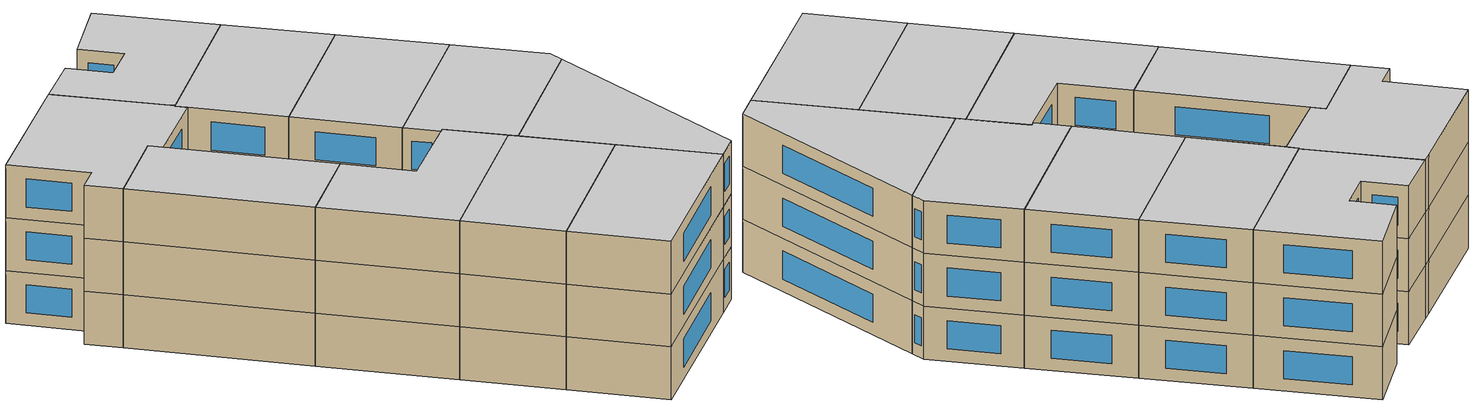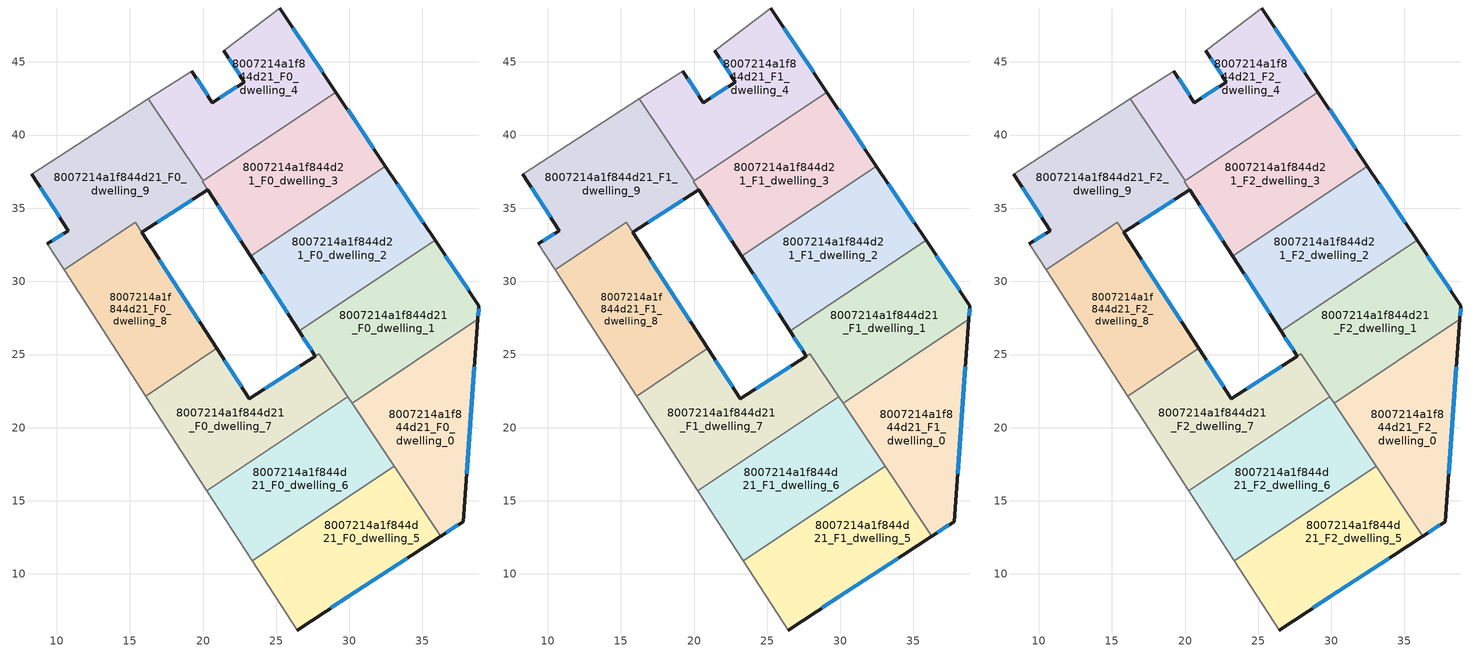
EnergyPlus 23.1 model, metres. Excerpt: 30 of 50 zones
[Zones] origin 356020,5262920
8007214a1f844d21_F0_dwelling_0
 floor ground (EU_floor_Construction): 38.78,27.42 37.77,13.59 36.26,12.59 30.19,21.67 z0
 wall outside (EU_wall_Construction): 36.26,12.59 37.77,13.59 38.78,27.42 z0:3
 wall to 8007214a1f844d21_F0_dwelling_1 (EU_wall_Construction): 38.78,27.42 30.19,21.67 z0:3
 wall to 8007214a1f844d21_F0_dwelling_5 (EU_wall_Construction): 33.06,17.37 36.26,12.59 z0:3
 wall to 8007214a1f844d21_F0_dwelling_6 (EU_wall_Construction): 30.19,21.67 33.07,17.37 z0:3
 window (EU_Window_Construction): 38.01,16.83 38.55,24.17 / 36.61,12.83 37.42,13.35 z0.7:2.3
8007214a1f844d21_F0_dwelling_1
 floor ground (EU_floor_Construction): 35.86,32.81 38.85,28.35 38.78,27.42 30.19,21.67 27.93,25.04 27.68,24.88 26.57,26.6 z0
 wall outside (EU_wall_Construction): 38.78,27.42 38.85,28.35 35.86,32.81 / 26.57,26.6 27.68,24.88 z0:3
 wall to 8007214a1f844d21_F0_dwelling_7 (EU_wall_Construction): 27.94,25.04 29.88,22.12 / 27.68,24.88 27.93,25.04 z0:3
 wall to 8007214a1f844d21_F0_dwelling_2 (EU_wall_Construction): 35.86,32.81 26.79,26.75 26.56,26.61 z0:3
 wall to 8007214a1f844d21_F0_dwelling_6 (EU_wall_Construction): 29.88,22.12 30.19,21.67 z0:3
 window (EU_Window_Construction): 38.15,29.4 36.56,31.77 / 38.8,27.64 38.84,28.13 / 26.83,26.2 27.42,25.28 z0.7:2.3
8007214a1f844d21_F0_dwelling_2
 floor ground (EU_floor_Construction): 32.47,37.88 35.86,32.81 26.79,26.75 26.56,26.61 23.26,31.72 23.41,31.82 z0
 wall outside (EU_wall_Construction): 23.26,31.72 26.56,26.61 / 35.86,32.81 32.47,37.88 z0:3
 wall to 8007214a1f844d21_F0_dwelling_3 (EU_wall_Construction): 32.47,37.88 23.41,31.82 23.26,31.72 z0:3
 window (EU_Window_Construction): 24.03,30.52 25.79,27.81 / 35.06,34 33.27,36.69 z0.7:2.3
8007214a1f844d21_F0_dwelling_3
 floor ground (EU_floor_Construction): 29.08,42.94 32.47,37.88 23.41,31.82 23.26,31.72 19.95,36.84 20.02,36.89 z0
 wall outside (EU_wall_Construction): 32.47,37.88 29.08,42.94 / 20.32,36.27 23.26,31.72 z0:3
 wall to 8007214a1f844d21_F0_dwelling_9 (EU_wall_Construction): 19.89,37.08 20.02,36.89 19.95,36.84 20.32,36.27 z0:3
 wall to 8007214a1f844d21_F0_dwelling_4 (EU_wall_Construction): 29.08,42.94 20.02,36.89 19.89,37.08 z0:3
 window (EU_Window_Construction): 31.67,39.07 29.87,41.75 / 21.01,35.2 22.57,32.79 z0.7:2.3
8007214a1f844d21_F0_dwelling_4
 floor ground (EU_floor_Construction): 25.23,48.69 29.08,42.94 20.02,36.89 19.88,37.09 16.27,42.49 19.24,44.38 20.64,42.22 22.82,43.62 21.43,45.77 z0
 wall outside (EU_wall_Construction): 21.43,45.77 22.82,43.62 20.64,42.22 19.24,44.38 / 29.08,42.94 25.23,48.69 z0:3
 wall adiabatic (EU_wall_Construction): 19.24,44.38 16.27,42.49 / 25.23,48.69 21.43,45.77 z0:3
 wall to 8007214a1f844d21_F0_dwelling_9 (EU_wall_Construction): 16.27,42.49 19.88,37.09 z0:3
 window (EU_Window_Construction): 20.31,42.72 19.57,43.87 / 22.31,43.29 21.15,42.55 / 21.76,45.26 22.5,44.13 / 28.17,44.29 26.13,47.34 z0.7:2.3
8007214a1f844d21_F0_dwelling_5
 floor ground (EU_floor_Construction): 33.07,17.37 36.26,12.59 26.42,6.17 23.37,10.89 z0
 wall outside (EU_wall_Construction): 26.42,6.17 36.26,12.59 z0:3
 wall to 8007214a1f844d21_F0_dwelling_6 (EU_wall_Construction): 33.07,17.37 23.37,10.89 z0:3
 wall adiabatic (EU_wall_Construction): 23.37,10.89 26.42,6.17 z0:3
 window (EU_Window_Construction): 28.73,7.68 33.95,11.09 z0.7:2.3
8007214a1f844d21_F0_dwelling_6
 floor ground (EU_floor_Construction): 29.89,22.12 33.07,17.37 23.37,10.89 20.27,15.69 z0
 wall to 8007214a1f844d21_F0_dwelling_7 (EU_wall_Construction): 29.89,22.12 20.27,15.69 z0:3
 wall adiabatic (EU_wall_Construction): 20.27,15.69 23.37,10.89 z0:3
8007214a1f844d21_F0_dwelling_7
 floor ground (EU_floor_Construction): 27.94,25.04 29.89,22.12 20.27,15.69 16.08,22.17 20.94,25.41 23.16,21.97 z0
 wall outside (EU_wall_Construction): 27.68,24.87 23.16,21.97 20.94,25.41 z0:3
 wall adiabatic (EU_wall_Construction): 16.08,22.17 20.27,15.69 z0:3
 wall to 8007214a1f844d21_F0_dwelling_8 (EU_wall_Construction): 20.94,25.41 16.08,22.17 z0:3
 window (EU_Window_Construction): 22.64,22.78 21.46,24.61 / 26.62,24.19 24.23,22.65 z0.7:2.3
8007214a1f844d21_F0_dwelling_8
 floor ground (EU_floor_Construction): 15.36,34.05 20.94,25.41 16.08,22.17 10.49,30.8 z0
 wall outside (EU_wall_Construction): 20.94,25.41 15.8,33.36 z0:3
 wall adiabatic (EU_wall_Construction): 10.49,30.8 16.08,22.17 z0:3
 wall to 8007214a1f844d21_F0_dwelling_9 (EU_wall_Construction): 15.8,33.36 15.36,34.05 10.49,30.8 z0:3
 window (EU_Window_Construction): 19.73,27.28 17.01,31.5 z0.7:2.3
8007214a1f844d21_F0_dwelling_9
 floor ground (EU_floor_Construction): 16.27,42.49 20.02,36.89 19.95,36.84 20.32,36.27 15.8,33.36 15.36,34.05 10.49,30.8 9.36,32.57 10.77,33.48 8.28,37.33 15.66,42.11 z0
 wall outside (EU_wall_Construction): 8.28,37.33 10.77,33.48 9.36,32.57 / 15.8,33.36 20.32,36.27 z0:3
 wall adiabatic (EU_wall_Construction): 9.36,32.57 10.49,30.8 / 16.27,42.49 15.66,42.11 8.28,37.33 z0:3
 window (EU_Window_Construction): 10.44,33.26 9.69,32.78 / 8.87,36.42 10.19,34.38 / 16.86,34.04 19.26,35.58 z0.7:2.3
8007214a1f844d21_F1_dwelling_0
 floor to 8007214a1f844d21_F0_dwelling_0 (EU_floor_Construction): 38.78,27.42 37.77,13.59 36.26,12.59 30.19,21.67 z3
 wall outside (EU_wall_Construction): 36.26,12.59 37.77,13.59 38.78,27.42 z3:6
 wall to 8007214a1f844d21_F1_dwelling_1 (EU_wall_Construction): 38.78,27.42 30.19,21.67 z3:6
 wall to 8007214a1f844d21_F1_dwelling_5 (EU_wall_Construction): 33.06,17.37 36.26,12.59 z3:6
 wall to 8007214a1f844d21_F1_dwelling_6 (EU_wall_Construction): 30.19,21.67 33.07,17.37 z3:6
 window (EU_Window_Construction): 38.01,16.83 38.55,24.17 / 36.61,12.83 37.42,13.35 z3.7:5.3
8007214a1f844d21_F1_dwelling_1
 floor to 8007214a1f844d21_F0_dwelling_1 (EU_floor_Construction): 35.86,32.81 38.85,28.35 38.78,27.42 30.19,21.67 27.93,25.04 27.68,24.88 26.57,26.6 z3
 wall outside (EU_wall_Construction): 38.78,27.42 38.85,28.35 35.86,32.81 / 26.57,26.6 27.68,24.88 z3:6
 wall to 8007214a1f844d21_F1_dwelling_7 (EU_wall_Construction): 27.94,25.04 29.88,22.12 / 27.68,24.88 27.93,25.04 z3:6
 wall to 8007214a1f844d21_F1_dwelling_2 (EU_wall_Construction): 35.86,32.81 26.79,26.75 26.56,26.61 z3:6
 wall to 8007214a1f844d21_F1_dwelling_6 (EU_wall_Construction): 29.88,22.12 30.19,21.67 z3:6
 window (EU_Window_Construction): 38.15,29.4 36.56,31.77 / 38.8,27.64 38.84,28.13 / 26.83,26.2 27.42,25.28 z3.7:5.3
8007214a1f844d21_F1_dwelling_2
 floor to 8007214a1f844d21_F0_dwelling_2 (EU_floor_Construction): 32.47,37.88 35.86,32.81 26.79,26.75 26.56,26.61 23.26,31.72 23.41,31.82 z3
 wall outside (EU_wall_Construction): 23.26,31.72 26.56,26.61 / 35.86,32.81 32.47,37.88 z3:6
 wall to 8007214a1f844d21_F1_dwelling_3 (EU_wall_Construction): 32.47,37.88 23.41,31.82 23.26,31.72 z3:6
 window (EU_Window_Construction): 24.03,30.52 25.79,27.81 / 35.06,34 33.27,36.69 z3.7:5.3
8007214a1f844d21_F1_dwelling_3
 floor to 8007214a1f844d21_F0_dwelling_3 (EU_floor_Construction): 29.08,42.94 32.47,37.88 23.41,31.82 23.26,31.72 19.95,36.84 20.02,36.89 z3
 wall outside (EU_wall_Construction): 32.47,37.88 29.08,42.94 / 20.32,36.27 23.26,31.72 z3:6
 wall to 8007214a1f844d21_F1_dwelling_9 (EU_wall_Construction): 19.89,37.08 20.02,36.89 19.95,36.84 20.32,36.27 z3:6
 wall to 8007214a1f844d21_F1_dwelling_4 (EU_wall_Construction): 29.08,42.94 20.02,36.89 19.89,37.08 z3:6
 window (EU_Window_Construction): 31.67,39.07 29.87,41.75 / 21.01,35.2 22.57,32.79 z3.7:5.3
8007214a1f844d21_F1_dwelling_4
 floor to 8007214a1f844d21_F0_dwelling_4 (EU_floor_Construction): 25.23,48.69 29.08,42.94 20.02,36.89 19.88,37.09 16.27,42.49 19.24,44.38 20.64,42.22 22.82,43.62 21.43,45.77 z3
 wall outside (EU_wall_Construction): 21.43,45.77 22.82,43.62 20.64,42.22 19.24,44.38 / 29.08,42.94 25.23,48.69 z3:6
 wall adiabatic (EU_wall_Construction): 19.24,44.38 16.27,42.49 / 25.23,48.69 21.43,45.77 z3:6
 wall to 8007214a1f844d21_F1_dwelling_9 (EU_wall_Construction): 16.27,42.49 19.88,37.09 z3:6
 window (EU_Window_Construction): 20.31,42.72 19.57,43.87 / 22.31,43.29 21.15,42.55 / 21.76,45.26 22.5,44.13 / 28.17,44.29 26.13,47.34 z3.7:5.3
8007214a1f844d21_F1_dwelling_5
 floor to 8007214a1f844d21_F0_dwelling_5 (EU_floor_Construction): 33.07,17.37 36.26,12.59 26.42,6.17 23.37,10.89 z3
 wall outside (EU_wall_Construction): 26.42,6.17 36.26,12.59 z3:6
 wall to 8007214a1f844d21_F1_dwelling_6 (EU_wall_Construction): 33.07,17.37 23.37,10.89 z3:6
 wall adiabatic (EU_wall_Construction): 23.37,10.89 26.42,6.17 z3:6
 window (EU_Window_Construction): 28.73,7.68 33.95,11.09 z3.7:5.3
8007214a1f844d21_F1_dwelling_6
 floor to 8007214a1f844d21_F0_dwelling_6 (EU_floor_Construction): 29.89,22.12 33.07,17.37 23.37,10.89 20.27,15.69 z3
 wall to 8007214a1f844d21_F1_dwelling_7 (EU_wall_Construction): 29.89,22.12 20.27,15.69 z3:6
 wall adiabatic (EU_wall_Construction): 20.27,15.69 23.37,10.89 z3:6
8007214a1f844d21_F1_dwelling_7
 floor to 8007214a1f844d21_F0_dwelling_7 (EU_floor_Construction): 27.94,25.04 29.89,22.12 20.27,15.69 16.08,22.17 20.94,25.41 23.16,21.97 z3
 wall outside (EU_wall_Construction): 27.68,24.87 23.16,21.97 20.94,25.41 z3:6
 wall adiabatic (EU_wall_Construction): 16.08,22.17 20.27,15.69 z3:6
 wall to 8007214a1f844d21_F1_dwelling_8 (EU_wall_Construction): 20.94,25.41 16.08,22.17 z3:6
 window (EU_Window_Construction): 22.64,22.78 21.46,24.61 / 26.62,24.19 24.23,22.65 z3.7:5.3
8007214a1f844d21_F1_dwelling_8
 floor to 8007214a1f844d21_F0_dwelling_8 (EU_floor_Construction): 15.36,34.05 20.94,25.41 16.08,22.17 10.49,30.8 z3
 wall outside (EU_wall_Construction): 20.94,25.41 15.8,33.36 z3:6
 wall adiabatic (EU_wall_Construction): 10.49,30.8 16.08,22.17 z3:6
 wall to 8007214a1f844d21_F1_dwelling_9 (EU_wall_Construction): 15.8,33.36 15.36,34.05 10.49,30.8 z3:6
 window (EU_Window_Construction): 19.73,27.28 17.01,31.5 z3.7:5.3
8007214a1f844d21_F1_dwelling_9
 floor to 8007214a1f844d21_F0_dwelling_9 (EU_floor_Construction): 16.27,42.49 20.02,36.89 19.95,36.84 20.32,36.27 15.8,33.36 15.36,34.05 10.49,30.8 9.36,32.57 10.77,33.48 8.28,37.33 15.66,42.11 z3
 wall outside (EU_wall_Construction): 8.28,37.33 10.77,33.48 9.36,32.57 / 15.8,33.36 20.32,36.27 z3:6
 wall adiabatic (EU_wall_Construction): 9.36,32.57 10.49,30.8 / 16.27,42.49 15.66,42.11 8.28,37.33 z3:6
 window (EU_Window_Construction): 10.44,33.26 9.69,32.78 / 8.87,36.42 10.19,34.38 / 16.86,34.04 19.26,35.58 z3.7:5.3
8007214a1f844d21_F2_dwelling_0
 floor to 8007214a1f844d21_F1_dwelling_0 (EU_floor_Construction): 38.78,27.42 37.77,13.59 36.26,12.59 30.19,21.67 z6
 wall outside (EU_wall_Construction): 36.26,12.59 37.77,13.59 38.78,27.42 z6:9
 wall to 8007214a1f844d21_F2_dwelling_1 (EU_wall_Construction): 38.78,27.42 30.19,21.67 z6:9
 wall to 8007214a1f844d21_F2_dwelling_5 (EU_wall_Construction): 33.06,17.37 36.26,12.59 z6:9
 wall to 8007214a1f844d21_F2_dwelling_6 (EU_wall_Construction): 30.19,21.67 33.07,17.37 z6:9
 window (EU_Window_Construction): 38.01,16.83 38.55,24.17 / 36.61,12.83 37.42,13.35 z6.7:8.3
 ceiling to 8007214a1f844d21_F3_dwelling_0 (EU_floor_Construction): 37.77,13.59 38.78,27.42 30.19,21.67 36.26,12.59 z9
8007214a1f844d21_F2_dwelling_1
 floor to 8007214a1f844d21_F1_dwelling_1 (EU_floor_Construction): 35.86,32.81 38.85,28.35 38.78,27.42 30.19,21.67 27.93,25.04 27.68,24.88 26.57,26.6 z6
 wall outside (EU_wall_Construction): 38.78,27.42 38.85,28.35 35.86,32.81 / 26.57,26.6 27.68,24.88 z6:9
 wall to 8007214a1f844d21_F2_dwelling_7 (EU_wall_Construction): 27.94,25.04 29.88,22.12 / 27.68,24.88 27.93,25.04 z6:9
 wall to 8007214a1f844d21_F2_dwelling_2 (EU_wall_Construction): 35.86,32.81 26.79,26.75 26.56,26.61 z6:9
 wall to 8007214a1f844d21_F2_dwelling_6 (EU_wall_Construction): 29.88,22.12 30.19,21.67 z6:9
 window (EU_Window_Construction): 38.15,29.4 36.56,31.77 / 38.8,27.64 38.84,28.13 / 26.83,26.2 27.42,25.28 z6.7:8.3
 ceiling to 8007214a1f844d21_F3_dwelling_1 (EU_floor_Construction): 38.78,27.42 38.85,28.35 35.86,32.81 26.57,26.6 27.68,24.88 27.93,25.04 30.19,21.67 z9
8007214a1f844d21_F2_dwelling_2
 floor to 8007214a1f844d21_F1_dwelling_2 (EU_floor_Construction): 32.47,37.88 35.86,32.81 26.79,26.75 26.56,26.61 23.26,31.72 23.41,31.82 z6
 wall outside (EU_wall_Construction): 23.26,31.72 26.56,26.61 / 35.86,32.81 32.47,37.88 z6:9
 wall to 8007214a1f844d21_F2_dwelling_3 (EU_wall_Construction): 32.47,37.88 23.41,31.82 23.26,31.72 z6:9
 window (EU_Window_Construction): 24.03,30.52 25.79,27.81 / 35.06,34 33.27,36.69 z6.7:8.3
 ceiling to 8007214a1f844d21_F3_dwelling_2 (EU_floor_Construction): 35.86,32.81 32.47,37.88 23.41,31.82 23.26,31.72 26.56,26.61 26.79,26.75 z9
8007214a1f844d21_F2_dwelling_3
 floor to 8007214a1f844d21_F1_dwelling_3 (EU_floor_Construction): 29.08,42.94 32.47,37.88 23.41,31.82 23.26,31.72 19.95,36.84 20.02,36.89 z6
 wall outside (EU_wall_Construction): 32.47,37.88 29.08,42.94 / 20.32,36.27 23.26,31.72 z6:9
 wall to 8007214a1f844d21_F2_dwelling_9 (EU_wall_Construction): 19.89,37.08 20.02,36.89 19.95,36.84 20.32,36.27 z6:9
 wall to 8007214a1f844d21_F2_dwelling_4 (EU_wall_Construction): 29.08,42.94 20.02,36.89 19.89,37.08 z6:9
 window (EU_Window_Construction): 31.67,39.07 29.87,41.75 / 21.01,35.2 22.57,32.79 z6.7:8.3
 ceiling to 8007214a1f844d21_F3_dwelling_3 (EU_floor_Construction): 32.47,37.88 29.08,42.94 20.02,36.89 19.95,36.84 23.26,31.72 23.41,31.82 z9
8007214a1f844d21_F2_dwelling_4
 floor to 8007214a1f844d21_F1_dwelling_4 (EU_floor_Construction): 25.23,48.69 29.08,42.94 20.02,36.89 19.88,37.09 16.27,42.49 19.24,44.38 20.64,42.22 22.82,43.62 21.43,45.77 z6
 wall outside (EU_wall_Construction): 21.43,45.77 22.82,43.62 20.64,42.22 19.24,44.38 / 29.08,42.94 25.23,48.69 z6:9
 wall adiabatic (EU_wall_Construction): 19.24,44.38 16.27,42.49 / 25.23,48.69 21.43,45.77 z6:9
 wall to 8007214a1f844d21_F2_dwelling_9 (EU_wall_Construction): 16.27,42.49 19.88,37.09 z6:9
 window (EU_Window_Construction): 20.31,42.72 19.57,43.87 / 22.31,43.29 21.15,42.55 / 21.76,45.26 22.5,44.13 / 28.17,44.29 26.13,47.34 z6.7:8.3
 ceiling to 8007214a1f844d21_F3_dwelling_4 (EU_floor_Construction): 29.08,42.94 25.23,48.69 21.43,45.77 22.82,43.62 20.64,42.22 19.24,44.38 16.27,42.49 19.88,37.09 20.02,36.89 z9
8007214a1f844d21_F2_dwelling_5
 floor to 8007214a1f844d21_F1_dwelling_5 (EU_floor_Construction): 33.07,17.37 36.26,12.59 26.42,6.17 23.37,10.89 z6
 wall outside (EU_wall_Construction): 26.42,6.17 36.26,12.59 z6:9
 wall to 8007214a1f844d21_F2_dwelling_6 (EU_wall_Construction): 33.07,17.37 23.37,10.89 z6:9
 wall adiabatic (EU_wall_Construction): 23.37,10.89 26.42,6.17 z6:9
 window (EU_Window_Construction): 28.73,7.68 33.95,11.09 z6.7:8.3
 ceiling to 8007214a1f844d21_F3_dwelling_5 (EU_floor_Construction): 36.26,12.59 33.07,17.37 23.37,10.89 26.42,6.17 z9
8007214a1f844d21_F2_dwelling_6
 floor to 8007214a1f844d21_F1_dwelling_6 (EU_floor_Construction): 29.89,22.12 33.07,17.37 23.37,10.89 20.27,15.69 z6
 wall to 8007214a1f844d21_F2_dwelling_7 (EU_wall_Construction): 29.89,22.12 20.27,15.69 z6:9
 wall adiabatic (EU_wall_Construction): 20.27,15.69 23.37,10.89 z6:9
 ceiling to 8007214a1f844d21_F3_dwelling_6 (EU_floor_Construction): 33.07,17.37 29.89,22.12 20.27,15.69 23.37,10.89 z9
8007214a1f844d21_F2_dwelling_7
 floor to 8007214a1f844d21_F1_dwelling_7 (EU_floor_Construction): 27.94,25.04 29.89,22.12 20.27,15.69 16.08,22.17 20.94,25.41 23.16,21.97 z6
 wall outside (EU_wall_Construction): 27.68,24.87 23.16,21.97 20.94,25.41 z6:9
 wall adiabatic (EU_wall_Construction): 16.08,22.17 20.27,15.69 z6:9
 wall to 8007214a1f844d21_F2_dwelling_8 (EU_wall_Construction): 20.94,25.41 16.08,22.17 z6:9
 window (EU_Window_Construction): 22.64,22.78 21.46,24.61 / 26.62,24.19 24.23,22.65 z6.7:8.3
 ceiling to 8007214a1f844d21_F3_dwelling_7 (EU_floor_Construction): 29.89,22.12 27.94,25.04 23.16,21.97 20.94,25.41 16.08,22.17 20.27,15.69 z9
8007214a1f844d21_F2_dwelling_8
 floor to 8007214a1f844d21_F1_dwelling_8 (EU_floor_Construction): 15.36,34.05 20.94,25.41 16.08,22.17 10.49,30.8 z6
 wall outside (EU_wall_Construction): 20.94,25.41 15.8,33.36 z6:9
 wall adiabatic (EU_wall_Construction): 10.49,30.8 16.08,22.17 z6:9
 wall to 8007214a1f844d21_F2_dwelling_9 (EU_wall_Construction): 15.8,33.36 15.36,34.05 10.49,30.8 z6:9
 window (EU_Window_Construction): 19.73,27.28 17.01,31.5 z6.7:8.3
 ceiling to 8007214a1f844d21_F3_dwelling_8 (EU_floor_Construction): 20.94,25.41 15.36,34.05 10.49,30.8 16.08,22.17 z9
8007214a1f844d21_F2_dwelling_9
 floor to 8007214a1f844d21_F1_dwelling_9 (EU_floor_Construction): 16.27,42.49 20.02,36.89 19.95,36.84 20.32,36.27 15.8,33.36 15.36,34.05 10.49,30.8 9.36,32.57 10.77,33.48 8.28,37.33 15.66,42.11 z6
 wall outside (EU_wall_Construction): 8.28,37.33 10.77,33.48 9.36,32.57 / 15.8,33.36 20.32,36.27 z6:9
 wall adiabatic (EU_wall_Construction): 9.36,32.57 10.49,30.8 / 16.27,42.49 15.66,42.11 8.28,37.33 z6:9
 window (EU_Window_Construction): 10.44,33.26 9.69,32.78 / 8.87,36.42 10.19,34.38 / 16.86,34.04 19.26,35.58 z6.7:8.3
 ceiling to 8007214a1f844d21_F3_dwelling_9 (EU_floor_Construction): 15.8,33.36 20.32,36.27 19.95,36.84 20.02,36.89 16.27,42.49 15.66,42.11 8.28,37.33 10.77,33.48 9.36,32.57 10.49,30.8 15.36,34.05 z9
[Building]
EU S2 Campaign: North Axis=0; Terrain=City; Solar Distribution=FullExterior
[Site:Location]
Budapest.Ferenc.Liszt.Intl.AP: Latitude=47.437; Longitude=19.256; Time Zone=1; Elevation=185
[SizingPeriod:WeatherFileDays]
AnnualSizingPeriod: Begin Month=1; Begin Day of Month=1; End Month=12; End Day of Month=31; Day of Week for Start Day=Monday; Use Weather File Daylight Saving Period=No; Use Weather File Rain and Snow Indicators=No
[MATERIAL]
EU_InternalMass_Material: Roughness=MediumRough; Thickness=0.1; Conductivity=1; Density=1800; Specific Heat=900; Thermal Absorptance=0.9; Solar Absorptance=0.7; Visible Absorptance=0.7
[MATERIAL:NOMASS] Roughness=MediumRough; Thermal Absorptance=0.9; Solar Absorptance=0.7; Visible Absorptance=0.7
Name | Thermal Resistance
EU_wall_NoMass | 0.832559
EU_floor_NoMass | 0.872794
[WINDOWMATERIAL:SIMPLEGLAZINGSYSTEM]
EU_Window_SimpleGlazing: UFactor=2.79869; Solar Heat Gain Coefficient=0.75; Visible Transmittance=0.75
[CONSTRUCTION]
EU_wall_Construction: EU_wall_NoMass
EU_floor_Construction: EU_floor_NoMass
EU_Window_Construction: EU_Window_SimpleGlazing
EU_InternalMass_Construction: EU_InternalMass_Material
[ZONE] Type=1; Multiplier=1; Ceiling Height=autocalculate; Floor Area=autocalculate; Part of Total Floor Area=Yes
Name | Volume
8007214a1f844d21_F0_dwelling_0; 8007214a1f844d21_F1_dwelling_0; 8007214a1f844d21_F2_dwelling_0 | 199.348
8007214a1f844d21_F0_dwelling_1; 8007214a1f844d21_F1_dwelling_1; 8007214a1f844d21_F2_dwelling_1 | 201.124
8007214a1f844d21_F0_dwelling_2; 8007214a1f844d21_F1_dwelling_2; 8007214a1f844d21_F2_dwelling_2 | 203.429
8007214a1f844d21_F0_dwelling_3; 8007214a1f844d21_F1_dwelling_3; 8007214a1f844d21_F2_dwelling_3 | 201.727
8007214a1f844d21_F0_dwelling_4; 8007214a1f844d21_F1_dwelling_4; 8007214a1f844d21_F2_dwelling_4 | 199.321
8007214a1f844d21_F0_dwelling_5; 8007214a1f844d21_F1_dwelling_5; 8007214a1f844d21_F2_dwelling_5 | 199.367
8007214a1f844d21_F0_dwelling_6; 8007214a1f844d21_F1_dwelling_6; 8007214a1f844d21_F2_dwelling_6 | 199.377
8007214a1f844d21_F0_dwelling_7; 8007214a1f844d21_F1_dwelling_7; 8007214a1f844d21_F2_dwelling_7 | 195.929
8007214a1f844d21_F0_dwelling_8; 8007214a1f844d21_F1_dwelling_8; 8007214a1f844d21_F2_dwelling_8 | 180.449
8007214a1f844d21_F0_dwelling_9; 8007214a1f844d21_F1_dwelling_9; 8007214a1f844d21_F2_dwelling_9 | 213.469
[INTERNALMASS] Construction=EU_InternalMass_Construction
Name | Zone or ZoneList | Surface Area
8007214a1f844d21_F0_dwelling_0_EU_InternalMass | 8007214a1f844d21_F0_dwelling_0 | 66.4494
8007214a1f844d21_F0_dwelling_1_EU_InternalMass | 8007214a1f844d21_F0_dwelling_1 | 67.0396
8007214a1f844d21_F0_dwelling_2_EU_InternalMass | 8007214a1f844d21_F0_dwelling_2 | 67.808
8007214a1f844d21_F0_dwelling_3_EU_InternalMass | 8007214a1f844d21_F0_dwelling_3 | 67.2403
8007214a1f844d21_F0_dwelling_4_EU_InternalMass | 8007214a1f844d21_F0_dwelling_4 | 66.4442
8007214a1f844d21_F0_dwelling_5_EU_InternalMass | 8007214a1f844d21_F0_dwelling_5 | 66.4557
8007214a1f844d21_F0_dwelling_6_EU_InternalMass | 8007214a1f844d21_F0_dwelling_6 | 66.459
8007214a1f844d21_F0_dwelling_7_EU_InternalMass | 8007214a1f844d21_F0_dwelling_7 | 65.3233
8007214a1f844d21_F0_dwelling_8_EU_InternalMass | 8007214a1f844d21_F0_dwelling_8 | 60.1498
8007214a1f844d21_F0_dwelling_9_EU_InternalMass | 8007214a1f844d21_F0_dwelling_9 | 71.1565
8007214a1f844d21_F1_dwelling_0_EU_InternalMass | 8007214a1f844d21_F1_dwelling_0 | 66.4494
8007214a1f844d21_F1_dwelling_1_EU_InternalMass | 8007214a1f844d21_F1_dwelling_1 | 67.0396
8007214a1f844d21_F1_dwelling_2_EU_InternalMass | 8007214a1f844d21_F1_dwelling_2 | 67.808
8007214a1f844d21_F1_dwelling_3_EU_InternalMass | 8007214a1f844d21_F1_dwelling_3 | 67.2403
8007214a1f844d21_F1_dwelling_4_EU_InternalMass | 8007214a1f844d21_F1_dwelling_4 | 66.4442
8007214a1f844d21_F1_dwelling_5_EU_InternalMass | 8007214a1f844d21_F1_dwelling_5 | 66.4557
8007214a1f844d21_F1_dwelling_6_EU_InternalMass | 8007214a1f844d21_F1_dwelling_6 | 66.459
8007214a1f844d21_F1_dwelling_7_EU_InternalMass | 8007214a1f844d21_F1_dwelling_7 | 65.3233
8007214a1f844d21_F1_dwelling_8_EU_InternalMass | 8007214a1f844d21_F1_dwelling_8 | 60.1498
8007214a1f844d21_F1_dwelling_9_EU_InternalMass | 8007214a1f844d21_F1_dwelling_9 | 71.1565
8007214a1f844d21_F2_dwelling_0_EU_InternalMass | 8007214a1f844d21_F2_dwelling_0 | 66.4494
8007214a1f844d21_F2_dwelling_1_EU_InternalMass | 8007214a1f844d21_F2_dwelling_1 | 67.0396
8007214a1f844d21_F2_dwelling_2_EU_InternalMass | 8007214a1f844d21_F2_dwelling_2 | 67.808
8007214a1f844d21_F2_dwelling_3_EU_InternalMass | 8007214a1f844d21_F2_dwelling_3 | 67.2403
8007214a1f844d21_F2_dwelling_4_EU_InternalMass | 8007214a1f844d21_F2_dwelling_4 | 66.4442
8007214a1f844d21_F2_dwelling_5_EU_InternalMass | 8007214a1f844d21_F2_dwelling_5 | 66.4557
8007214a1f844d21_F2_dwelling_6_EU_InternalMass | 8007214a1f844d21_F2_dwelling_6 | 66.459
8007214a1f844d21_F2_dwelling_7_EU_InternalMass | 8007214a1f844d21_F2_dwelling_7 | 65.3233
8007214a1f844d21_F2_dwelling_8_EU_InternalMass | 8007214a1f844d21_F2_dwelling_8 | 60.1498
8007214a1f844d21_F2_dwelling_9_EU_InternalMass | 8007214a1f844d21_F2_dwelling_9 | 71.1565
[OTHEREQUIPMENT] Fuel Type=Electricity; Design Level Calculation Method=Watts/Area; Power per Zone Floor Area=1; Fraction Latent=0; Fraction Radiant=0; Fraction Lost=0; Carbon Dioxide Generation Rate=0; EndUse Subcategory=EU_Step8_InternalGains
Name | Zone or ZoneList or Space or SpaceList | Schedule
EU_Step8_InternalGain_8007214a1f844d21_F0_dwelling_0_f000 | 8007214a1f844d21_F0_dwelling_0 | EU_Step8_GainSchedule_8007214a1f844d21_F0_dwelling_0_f000
EU_Step8_InternalGain_8007214a1f844d21_F0_dwelling_1_f000 | 8007214a1f844d21_F0_dwelling_1 | EU_Step8_GainSchedule_8007214a1f844d21_F0_dwelling_1_f000
EU_Step8_InternalGain_8007214a1f844d21_F0_dwelling_2_f000 | 8007214a1f844d21_F0_dwelling_2 | EU_Step8_GainSchedule_8007214a1f844d21_F0_dwelling_2_f000
EU_Step8_InternalGain_8007214a1f844d21_F0_dwelling_3_f000 | 8007214a1f844d21_F0_dwelling_3 | EU_Step8_GainSchedule_8007214a1f844d21_F0_dwelling_3_f000
EU_Step8_InternalGain_8007214a1f844d21_F0_dwelling_4_f000 | 8007214a1f844d21_F0_dwelling_4 | EU_Step8_GainSchedule_8007214a1f844d21_F0_dwelling_4_f000
EU_Step8_InternalGain_8007214a1f844d21_F0_dwelling_5_f000 | 8007214a1f844d21_F0_dwelling_5 | EU_Step8_GainSchedule_8007214a1f844d21_F0_dwelling_5_f000
EU_Step8_InternalGain_8007214a1f844d21_F0_dwelling_6_f000 | 8007214a1f844d21_F0_dwelling_6 | EU_Step8_GainSchedule_8007214a1f844d21_F0_dwelling_6_f000
EU_Step8_InternalGain_8007214a1f844d21_F0_dwelling_7_f000 | 8007214a1f844d21_F0_dwelling_7 | EU_Step8_GainSchedule_8007214a1f844d21_F0_dwelling_7_f000
EU_Step8_InternalGain_8007214a1f844d21_F0_dwelling_8_f000 | 8007214a1f844d21_F0_dwelling_8 | EU_Step8_GainSchedule_8007214a1f844d21_F0_dwelling_8_f000
EU_Step8_InternalGain_8007214a1f844d21_F0_dwelling_9_f000 | 8007214a1f844d21_F0_dwelling_9 | EU_Step8_GainSchedule_8007214a1f844d21_F0_dwelling_9_f000
EU_Step8_InternalGain_8007214a1f844d21_F1_dwelling_0_f000 | 8007214a1f844d21_F1_dwelling_0 | EU_Step8_GainSchedule_8007214a1f844d21_F1_dwelling_0_f000
EU_Step8_InternalGain_8007214a1f844d21_F1_dwelling_1_f000 | 8007214a1f844d21_F1_dwelling_1 | EU_Step8_GainSchedule_8007214a1f844d21_F1_dwelling_1_f000
EU_Step8_InternalGain_8007214a1f844d21_F1_dwelling_2_f000 | 8007214a1f844d21_F1_dwelling_2 | EU_Step8_GainSchedule_8007214a1f844d21_F1_dwelling_2_f000
EU_Step8_InternalGain_8007214a1f844d21_F1_dwelling_3_f000 | 8007214a1f844d21_F1_dwelling_3 | EU_Step8_GainSchedule_8007214a1f844d21_F1_dwelling_3_f000
EU_Step8_InternalGain_8007214a1f844d21_F1_dwelling_4_f000 | 8007214a1f844d21_F1_dwelling_4 | EU_Step8_GainSchedule_8007214a1f844d21_F1_dwelling_4_f000
EU_Step8_InternalGain_8007214a1f844d21_F1_dwelling_5_f000 | 8007214a1f844d21_F1_dwelling_5 | EU_Step8_GainSchedule_8007214a1f844d21_F1_dwelling_5_f000
EU_Step8_InternalGain_8007214a1f844d21_F1_dwelling_6_f000 | 8007214a1f844d21_F1_dwelling_6 | EU_Step8_GainSchedule_8007214a1f844d21_F1_dwelling_6_f000
EU_Step8_InternalGain_8007214a1f844d21_F1_dwelling_7_f000 | 8007214a1f844d21_F1_dwelling_7 | EU_Step8_GainSchedule_8007214a1f844d21_F1_dwelling_7_f000
EU_Step8_InternalGain_8007214a1f844d21_F1_dwelling_8_f000 | 8007214a1f844d21_F1_dwelling_8 | EU_Step8_GainSchedule_8007214a1f844d21_F1_dwelling_8_f000
EU_Step8_InternalGain_8007214a1f844d21_F1_dwelling_9_f000 | 8007214a1f844d21_F1_dwelling_9 | EU_Step8_GainSchedule_8007214a1f844d21_F1_dwelling_9_f000
EU_Step8_InternalGain_8007214a1f844d21_F2_dwelling_0_f000 | 8007214a1f844d21_F2_dwelling_0 | EU_Step8_GainSchedule_8007214a1f844d21_F2_dwelling_0_f000
EU_Step8_InternalGain_8007214a1f844d21_F2_dwelling_1_f000 | 8007214a1f844d21_F2_dwelling_1 | EU_Step8_GainSchedule_8007214a1f844d21_F2_dwelling_1_f000
EU_Step8_InternalGain_8007214a1f844d21_F2_dwelling_2_f000 | 8007214a1f844d21_F2_dwelling_2 | EU_Step8_GainSchedule_8007214a1f844d21_F2_dwelling_2_f000
EU_Step8_InternalGain_8007214a1f844d21_F2_dwelling_3_f000 | 8007214a1f844d21_F2_dwelling_3 | EU_Step8_GainSchedule_8007214a1f844d21_F2_dwelling_3_f000
EU_Step8_InternalGain_8007214a1f844d21_F2_dwelling_4_f000 | 8007214a1f844d21_F2_dwelling_4 | EU_Step8_GainSchedule_8007214a1f844d21_F2_dwelling_4_f000
EU_Step8_InternalGain_8007214a1f844d21_F2_dwelling_5_f000 | 8007214a1f844d21_F2_dwelling_5 | EU_Step8_GainSchedule_8007214a1f844d21_F2_dwelling_5_f000
EU_Step8_InternalGain_8007214a1f844d21_F2_dwelling_6_f000 | 8007214a1f844d21_F2_dwelling_6 | EU_Step8_GainSchedule_8007214a1f844d21_F2_dwelling_6_f000
EU_Step8_InternalGain_8007214a1f844d21_F2_dwelling_7_f000 | 8007214a1f844d21_F2_dwelling_7 | EU_Step8_GainSchedule_8007214a1f844d21_F2_dwelling_7_f000
EU_Step8_InternalGain_8007214a1f844d21_F2_dwelling_8_f000 | 8007214a1f844d21_F2_dwelling_8 | EU_Step8_GainSchedule_8007214a1f844d21_F2_dwelling_8_f000
EU_Step8_InternalGain_8007214a1f844d21_F2_dwelling_9_f000 | 8007214a1f844d21_F2_dwelling_9 | EU_Step8_GainSchedule_8007214a1f844d21_F2_dwelling_9_f000
[ZONEVENTILATION:DESIGNFLOWRATE] Schedule=EU_AlwaysOn; Design Flow Rate Calculation Method=AirChanges/Hour; Air Changes per Hour=0.475469; Ventilation Type=Natural; Fan Pressure Rise=0; Fan Total Efficiency=1; Constant Term Coefficient=1; Temperature Term Coefficient=0; Velocity Term Coefficient=0; Velocity Squared Term Coefficient=0; Minimum Indoor Temperature=-100; Maximum Indoor Temperature=100; Delta Temperature=-100; Minimum Outdoor Temperature=-100; Maximum Outdoor Temperature=100; Maximum Wind Speed=40
Name | Zone or ZoneList or Space or SpaceList
EU_ConstantAir_8007214a1f844d21_F0_dwelling_0 | 8007214a1f844d21_F0_dwelling_0
EU_ConstantAir_8007214a1f844d21_F0_dwelling_1 | 8007214a1f844d21_F0_dwelling_1
EU_ConstantAir_8007214a1f844d21_F0_dwelling_2 | 8007214a1f844d21_F0_dwelling_2
EU_ConstantAir_8007214a1f844d21_F0_dwelling_3 | 8007214a1f844d21_F0_dwelling_3
EU_ConstantAir_8007214a1f844d21_F0_dwelling_4 | 8007214a1f844d21_F0_dwelling_4
EU_ConstantAir_8007214a1f844d21_F0_dwelling_5 | 8007214a1f844d21_F0_dwelling_5
EU_ConstantAir_8007214a1f844d21_F0_dwelling_6 | 8007214a1f844d21_F0_dwelling_6
EU_ConstantAir_8007214a1f844d21_F0_dwelling_7 | 8007214a1f844d21_F0_dwelling_7
EU_ConstantAir_8007214a1f844d21_F0_dwelling_8 | 8007214a1f844d21_F0_dwelling_8
EU_ConstantAir_8007214a1f844d21_F0_dwelling_9 | 8007214a1f844d21_F0_dwelling_9
EU_ConstantAir_8007214a1f844d21_F1_dwelling_0 | 8007214a1f844d21_F1_dwelling_0
EU_ConstantAir_8007214a1f844d21_F1_dwelling_1 | 8007214a1f844d21_F1_dwelling_1
EU_ConstantAir_8007214a1f844d21_F1_dwelling_2 | 8007214a1f844d21_F1_dwelling_2
EU_ConstantAir_8007214a1f844d21_F1_dwelling_3 | 8007214a1f844d21_F1_dwelling_3
EU_ConstantAir_8007214a1f844d21_F1_dwelling_4 | 8007214a1f844d21_F1_dwelling_4
EU_ConstantAir_8007214a1f844d21_F1_dwelling_5 | 8007214a1f844d21_F1_dwelling_5
EU_ConstantAir_8007214a1f844d21_F1_dwelling_6 | 8007214a1f844d21_F1_dwelling_6
EU_ConstantAir_8007214a1f844d21_F1_dwelling_7 | 8007214a1f844d21_F1_dwelling_7
EU_ConstantAir_8007214a1f844d21_F1_dwelling_8 | 8007214a1f844d21_F1_dwelling_8
EU_ConstantAir_8007214a1f844d21_F1_dwelling_9 | 8007214a1f844d21_F1_dwelling_9
EU_ConstantAir_8007214a1f844d21_F2_dwelling_0 | 8007214a1f844d21_F2_dwelling_0
EU_ConstantAir_8007214a1f844d21_F2_dwelling_1 | 8007214a1f844d21_F2_dwelling_1
EU_ConstantAir_8007214a1f844d21_F2_dwelling_2 | 8007214a1f844d21_F2_dwelling_2
EU_ConstantAir_8007214a1f844d21_F2_dwelling_3 | 8007214a1f844d21_F2_dwelling_3
EU_ConstantAir_8007214a1f844d21_F2_dwelling_4 | 8007214a1f844d21_F2_dwelling_4
EU_ConstantAir_8007214a1f844d21_F2_dwelling_5 | 8007214a1f844d21_F2_dwelling_5
EU_ConstantAir_8007214a1f844d21_F2_dwelling_6 | 8007214a1f844d21_F2_dwelling_6
EU_ConstantAir_8007214a1f844d21_F2_dwelling_7 | 8007214a1f844d21_F2_dwelling_7
EU_ConstantAir_8007214a1f844d21_F2_dwelling_8 | 8007214a1f844d21_F2_dwelling_8
EU_ConstantAir_8007214a1f844d21_F2_dwelling_9 | 8007214a1f844d21_F2_dwelling_9
[HVACTEMPLATE:THERMOSTAT] Constant Heating Setpoint=20; Constant Cooling Setpoint=50
EU_HeatOnly_8007214a1f844d21_F0_dwelling_0; EU_HeatOnly_8007214a1f844d21_F0_dwelling_1; EU_HeatOnly_8007214a1f844d21_F0_dwelling_2; EU_HeatOnly_8007214a1f844d21_F0_dwelling_3; EU_HeatOnly_8007214a1f844d21_F0_dwelling_4; EU_HeatOnly_8007214a1f844d21_F0_dwelling_5; EU_HeatOnly_8007214a1f844d21_F0_dwelling_6; EU_HeatOnly_8007214a1f844d21_F0_dwelling_7; EU_HeatOnly_8007214a1f844d21_F0_dwelling_8; EU_HeatOnly_8007214a1f844d21_F0_dwelling_9; EU_HeatOnly_8007214a1f844d21_F1_dwelling_0; EU_HeatOnly_8007214a1f844d21_F1_dwelling_1; EU_HeatOnly_8007214a1f844d21_F1_dwelling_2; EU_HeatOnly_8007214a1f844d21_F1_dwelling_3; EU_HeatOnly_8007214a1f844d21_F1_dwelling_4; EU_HeatOnly_8007214a1f844d21_F1_dwelling_5; EU_HeatOnly_8007214a1f844d21_F1_dwelling_6; EU_HeatOnly_8007214a1f844d21_F1_dwelling_7; EU_HeatOnly_8007214a1f844d21_F1_dwelling_8; EU_HeatOnly_8007214a1f844d21_F1_dwelling_9; EU_HeatOnly_8007214a1f844d21_F2_dwelling_0; EU_HeatOnly_8007214a1f844d21_F2_dwelling_1; EU_HeatOnly_8007214a1f844d21_F2_dwelling_2; EU_HeatOnly_8007214a1f844d21_F2_dwelling_3; EU_HeatOnly_8007214a1f844d21_F2_dwelling_4; EU_HeatOnly_8007214a1f844d21_F2_dwelling_5; EU_HeatOnly_8007214a1f844d21_F2_dwelling_6; EU_HeatOnly_8007214a1f844d21_F2_dwelling_7; EU_HeatOnly_8007214a1f844d21_F2_dwelling_8; EU_HeatOnly_8007214a1f844d21_F2_dwelling_9; EU_HeatOnly_8007214a1f844d21_F3_dwelling_0; EU_HeatOnly_8007214a1f844d21_F3_dwelling_1; EU_HeatOnly_8007214a1f844d21_F3_dwelling_2; EU_HeatOnly_8007214a1f844d21_F3_dwelling_3; EU_HeatOnly_8007214a1f844d21_F3_dwelling_4; EU_HeatOnly_8007214a1f844d21_F3_dwelling_5; EU_HeatOnly_8007214a1f844d21_F3_dwelling_6; EU_HeatOnly_8007214a1f844d21_F3_dwelling_7; EU_HeatOnly_8007214a1f844d21_F3_dwelling_8; EU_HeatOnly_8007214a1f844d21_F3_dwelling_9; EU_HeatOnly_8007214a1f844d21_F4_dwelling_0; EU_HeatOnly_8007214a1f844d21_F4_dwelling_1; EU_HeatOnly_8007214a1f844d21_F4_dwelling_2; EU_HeatOnly_8007214a1f844d21_F4_dwelling_3; EU_HeatOnly_8007214a1f844d21_F4_dwelling_4; EU_HeatOnly_8007214a1f844d21_F4_dwelling_5; EU_HeatOnly_8007214a1f844d21_F4_dwelling_6; EU_HeatOnly_8007214a1f844d21_F4_dwelling_7; EU_HeatOnly_8007214a1f844d21_F4_dwelling_8; EU_HeatOnly_8007214a1f844d21_F4_dwelling_9
[HVACTEMPLATE:ZONE:IDEALLOADSAIRSYSTEM] System Availability Schedule=EU_AlwaysOn; Maximum Heating Supply Air Temperature=50; Minimum Cooling Supply Air Temperature=13; Maximum Heating Supply Air Humidity Ratio=0.0156; Minimum Cooling Supply Air Humidity Ratio=0.0077; Heating Limit=NoLimit; Cooling Limit=NoLimit; Heating Availability Schedule=EU_AlwaysOn; Cooling Availability Schedule=EU_CoolingOff; Dehumidification Control Type=ConstantSensibleHeatRatio; Cooling Sensible Heat Ratio=0.7; Dehumidification Setpoint=60; Humidification Control Type=None; Humidification Setpoint=30; Outdoor Air Method=None; Outdoor Air Flow Rate per Person=0.00944; Outdoor Air Flow Rate per Zone Floor Area=0; Outdoor Air Flow Rate per Zone=0; Demand Controlled Ventilation Type=None; Outdoor Air Economizer Type=NoEconomizer; Heat Recovery Type=None; Sensible Heat Recovery Effectiveness=0.7; Latent Heat Recovery Effectiveness=0.65
Name | Template Thermostat
8007214a1f844d21_F0_dwelling_0 | EU_HeatOnly_8007214a1f844d21_F0_dwelling_0
8007214a1f844d21_F0_dwelling_1 | EU_HeatOnly_8007214a1f844d21_F0_dwelling_1
8007214a1f844d21_F0_dwelling_2 | EU_HeatOnly_8007214a1f844d21_F0_dwelling_2
8007214a1f844d21_F0_dwelling_3 | EU_HeatOnly_8007214a1f844d21_F0_dwelling_3
8007214a1f844d21_F0_dwelling_4 | EU_HeatOnly_8007214a1f844d21_F0_dwelling_4
8007214a1f844d21_F0_dwelling_5 | EU_HeatOnly_8007214a1f844d21_F0_dwelling_5
8007214a1f844d21_F0_dwelling_6 | EU_HeatOnly_8007214a1f844d21_F0_dwelling_6
8007214a1f844d21_F0_dwelling_7 | EU_HeatOnly_8007214a1f844d21_F0_dwelling_7
8007214a1f844d21_F0_dwelling_8 | EU_HeatOnly_8007214a1f844d21_F0_dwelling_8
8007214a1f844d21_F0_dwelling_9 | EU_HeatOnly_8007214a1f844d21_F0_dwelling_9
8007214a1f844d21_F1_dwelling_0 | EU_HeatOnly_8007214a1f844d21_F1_dwelling_0
8007214a1f844d21_F1_dwelling_1 | EU_HeatOnly_8007214a1f844d21_F1_dwelling_1
8007214a1f844d21_F1_dwelling_2 | EU_HeatOnly_8007214a1f844d21_F1_dwelling_2
8007214a1f844d21_F1_dwelling_3 | EU_HeatOnly_8007214a1f844d21_F1_dwelling_3
8007214a1f844d21_F1_dwelling_4 | EU_HeatOnly_8007214a1f844d21_F1_dwelling_4
8007214a1f844d21_F1_dwelling_5 | EU_HeatOnly_8007214a1f844d21_F1_dwelling_5
8007214a1f844d21_F1_dwelling_6 | EU_HeatOnly_8007214a1f844d21_F1_dwelling_6
8007214a1f844d21_F1_dwelling_7 | EU_HeatOnly_8007214a1f844d21_F1_dwelling_7
8007214a1f844d21_F1_dwelling_8 | EU_HeatOnly_8007214a1f844d21_F1_dwelling_8
8007214a1f844d21_F1_dwelling_9 | EU_HeatOnly_8007214a1f844d21_F1_dwelling_9
8007214a1f844d21_F2_dwelling_0 | EU_HeatOnly_8007214a1f844d21_F2_dwelling_0
8007214a1f844d21_F2_dwelling_1 | EU_HeatOnly_8007214a1f844d21_F2_dwelling_1
8007214a1f844d21_F2_dwelling_2 | EU_HeatOnly_8007214a1f844d21_F2_dwelling_2
8007214a1f844d21_F2_dwelling_3 | EU_HeatOnly_8007214a1f844d21_F2_dwelling_3
8007214a1f844d21_F2_dwelling_4 | EU_HeatOnly_8007214a1f844d21_F2_dwelling_4
8007214a1f844d21_F2_dwelling_5 | EU_HeatOnly_8007214a1f844d21_F2_dwelling_5
8007214a1f844d21_F2_dwelling_6 | EU_HeatOnly_8007214a1f844d21_F2_dwelling_6
8007214a1f844d21_F2_dwelling_7 | EU_HeatOnly_8007214a1f844d21_F2_dwelling_7
8007214a1f844d21_F2_dwelling_8 | EU_HeatOnly_8007214a1f844d21_F2_dwelling_8
8007214a1f844d21_F2_dwelling_9 | EU_HeatOnly_8007214a1f844d21_F2_dwelling_9
[SIZING:ZONE] Zone Cooling Design Supply Air Temperature Input Method=SupplyAirTemperature; Zone Cooling Design Supply Air Temperature=13; Zone Heating Design Supply Air Temperature Input Method=SupplyAirTemperature; Zone Heating Design Supply Air Temperature=50; Zone Cooling Design Supply Air Humidity Ratio=0.008; Zone Heating Design Supply Air Humidity Ratio=0.008; Cooling Design Air Flow Method=DesignDay; Cooling Design Air Flow Rate=0; Cooling Minimum Air Flow per Zone Floor Area=0.000762; Cooling Minimum Air Flow=0; Cooling Minimum Air Flow Fraction=0.2; Heating Design Air Flow Method=DesignDay; Heating Design Air Flow Rate=0; Heating Maximum Air Flow per Zone Floor Area=0.002032; Heating Maximum Air Flow=0.141576; Heating Maximum Air Flow Fraction=0.3; Account for Dedicated Outdoor Air System=No; Dedicated Outdoor Air System Control Strategy=NeutralSupplyAir; Dedicated Outdoor Air Low Setpoint Temperature for Design=autosize; Dedicated Outdoor Air High Setpoint Temperature for Design=autosize; Zone Load Sizing Method=Sensible Load Only No Latent Load; Zone Latent Cooling Design Supply Air Humidity Ratio Input Method=HumidityRatioDifference; Zone Cooling Design Supply Air Humidity Ratio Difference=0.005; Zone Latent Heating Design Supply Air Humidity Ratio Input Method=HumidityRatioDifference; Zone Humidification Design Supply Air Humidity Ratio Difference=0.005
8007214a1f844d21_F0_dwelling_0; 8007214a1f844d21_F0_dwelling_1; 8007214a1f844d21_F0_dwelling_2; 8007214a1f844d21_F0_dwelling_3; 8007214a1f844d21_F0_dwelling_4; 8007214a1f844d21_F0_dwelling_5; 8007214a1f844d21_F0_dwelling_6; 8007214a1f844d21_F0_dwelling_7; 8007214a1f844d21_F0_dwelling_8; 8007214a1f844d21_F0_dwelling_9; 8007214a1f844d21_F1_dwelling_0; 8007214a1f844d21_F1_dwelling_1; 8007214a1f844d21_F1_dwelling_2; 8007214a1f844d21_F1_dwelling_3; 8007214a1f844d21_F1_dwelling_4; 8007214a1f844d21_F1_dwelling_5; 8007214a1f844d21_F1_dwelling_6; 8007214a1f844d21_F1_dwelling_7; 8007214a1f844d21_F1_dwelling_8; 8007214a1f844d21_F1_dwelling_9; 8007214a1f844d21_F2_dwelling_0; 8007214a1f844d21_F2_dwelling_1; 8007214a1f844d21_F2_dwelling_2; 8007214a1f844d21_F2_dwelling_3; 8007214a1f844d21_F2_dwelling_4; 8007214a1f844d21_F2_dwelling_5; 8007214a1f844d21_F2_dwelling_6; 8007214a1f844d21_F2_dwelling_7; 8007214a1f844d21_F2_dwelling_8; 8007214a1f844d21_F2_dwelling_9
[SCHEDULE:CONSTANT]
Name | Hourly Value
EU_AlwaysOn | 1
EU_CoolingOff | 0
[SCHEDULE:FILE] Column Number=1; Rows to Skip at Top=0; Number of Hours of Data=8760; Column Separator=Comma; Interpolate to Timestep=No; Minutes per Item=60; Adjust Schedule for Daylight Savings=Yes
Name | File
EU_Step8_GainSchedule_8007214a1f844d21_F0_dwelling_0_f000 | ../../schedules/8007214a1f844d21/8007214a1f844d21_F0_dwelling_0_f000_gain.csv
EU_Step8_GainSchedule_8007214a1f844d21_F0_dwelling_1_f000 | ../../schedules/8007214a1f844d21/8007214a1f844d21_F0_dwelling_1_f000_gain.csv
EU_Step8_GainSchedule_8007214a1f844d21_F0_dwelling_2_f000 | ../../schedules/8007214a1f844d21/8007214a1f844d21_F0_dwelling_2_f000_gain.csv
EU_Step8_GainSchedule_8007214a1f844d21_F0_dwelling_3_f000 | ../../schedules/8007214a1f844d21/8007214a1f844d21_F0_dwelling_3_f000_gain.csv
EU_Step8_GainSchedule_8007214a1f844d21_F0_dwelling_4_f000 | ../../schedules/8007214a1f844d21/8007214a1f844d21_F0_dwelling_4_f000_gain.csv
EU_Step8_GainSchedule_8007214a1f844d21_F0_dwelling_5_f000 | ../../schedules/8007214a1f844d21/8007214a1f844d21_F0_dwelling_5_f000_gain.csv
EU_Step8_GainSchedule_8007214a1f844d21_F0_dwelling_6_f000 | ../../schedules/8007214a1f844d21/8007214a1f844d21_F0_dwelling_6_f000_gain.csv
EU_Step8_GainSchedule_8007214a1f844d21_F0_dwelling_7_f000 | ../../schedules/8007214a1f844d21/8007214a1f844d21_F0_dwelling_7_f000_gain.csv
EU_Step8_GainSchedule_8007214a1f844d21_F0_dwelling_8_f000 | ../../schedules/8007214a1f844d21/8007214a1f844d21_F0_dwelling_8_f000_gain.csv
EU_Step8_GainSchedule_8007214a1f844d21_F0_dwelling_9_f000 | ../../schedules/8007214a1f844d21/8007214a1f844d21_F0_dwelling_9_f000_gain.csv
EU_Step8_GainSchedule_8007214a1f844d21_F1_dwelling_0_f000 | ../../schedules/8007214a1f844d21/8007214a1f844d21_F1_dwelling_0_f000_gain.csv
EU_Step8_GainSchedule_8007214a1f844d21_F1_dwelling_1_f000 | ../../schedules/8007214a1f844d21/8007214a1f844d21_F1_dwelling_1_f000_gain.csv
EU_Step8_GainSchedule_8007214a1f844d21_F1_dwelling_2_f000 | ../../schedules/8007214a1f844d21/8007214a1f844d21_F1_dwelling_2_f000_gain.csv
EU_Step8_GainSchedule_8007214a1f844d21_F1_dwelling_3_f000 | ../../schedules/8007214a1f844d21/8007214a1f844d21_F1_dwelling_3_f000_gain.csv
EU_Step8_GainSchedule_8007214a1f844d21_F1_dwelling_4_f000 | ../../schedules/8007214a1f844d21/8007214a1f844d21_F1_dwelling_4_f000_gain.csv
EU_Step8_GainSchedule_8007214a1f844d21_F1_dwelling_5_f000 | ../../schedules/8007214a1f844d21/8007214a1f844d21_F1_dwelling_5_f000_gain.csv
EU_Step8_GainSchedule_8007214a1f844d21_F1_dwelling_6_f000 | ../../schedules/8007214a1f844d21/8007214a1f844d21_F1_dwelling_6_f000_gain.csv
EU_Step8_GainSchedule_8007214a1f844d21_F1_dwelling_7_f000 | ../../schedules/8007214a1f844d21/8007214a1f844d21_F1_dwelling_7_f000_gain.csv
EU_Step8_GainSchedule_8007214a1f844d21_F1_dwelling_8_f000 | ../../schedules/8007214a1f844d21/8007214a1f844d21_F1_dwelling_8_f000_gain.csv
EU_Step8_GainSchedule_8007214a1f844d21_F1_dwelling_9_f000 | ../../schedules/8007214a1f844d21/8007214a1f844d21_F1_dwelling_9_f000_gain.csv
EU_Step8_GainSchedule_8007214a1f844d21_F2_dwelling_0_f000 | ../../schedules/8007214a1f844d21/8007214a1f844d21_F2_dwelling_0_f000_gain.csv
EU_Step8_GainSchedule_8007214a1f844d21_F2_dwelling_1_f000 | ../../schedules/8007214a1f844d21/8007214a1f844d21_F2_dwelling_1_f000_gain.csv
EU_Step8_GainSchedule_8007214a1f844d21_F2_dwelling_2_f000 | ../../schedules/8007214a1f844d21/8007214a1f844d21_F2_dwelling_2_f000_gain.csv
EU_Step8_GainSchedule_8007214a1f844d21_F2_dwelling_3_f000 | ../../schedules/8007214a1f844d21/8007214a1f844d21_F2_dwelling_3_f000_gain.csv
EU_Step8_GainSchedule_8007214a1f844d21_F2_dwelling_4_f000 | ../../schedules/8007214a1f844d21/8007214a1f844d21_F2_dwelling_4_f000_gain.csv
EU_Step8_GainSchedule_8007214a1f844d21_F2_dwelling_5_f000 | ../../schedules/8007214a1f844d21/8007214a1f844d21_F2_dwelling_5_f000_gain.csv
EU_Step8_GainSchedule_8007214a1f844d21_F2_dwelling_6_f000 | ../../schedules/8007214a1f844d21/8007214a1f844d21_F2_dwelling_6_f000_gain.csv
EU_Step8_GainSchedule_8007214a1f844d21_F2_dwelling_7_f000 | ../../schedules/8007214a1f844d21/8007214a1f844d21_F2_dwelling_7_f000_gain.csv
EU_Step8_GainSchedule_8007214a1f844d21_F2_dwelling_8_f000 | ../../schedules/8007214a1f844d21/8007214a1f844d21_F2_dwelling_8_f000_gain.csv
EU_Step8_GainSchedule_8007214a1f844d21_F2_dwelling_9_f000 | ../../schedules/8007214a1f844d21/8007214a1f844d21_F2_dwelling_9_f000_gain.csv
